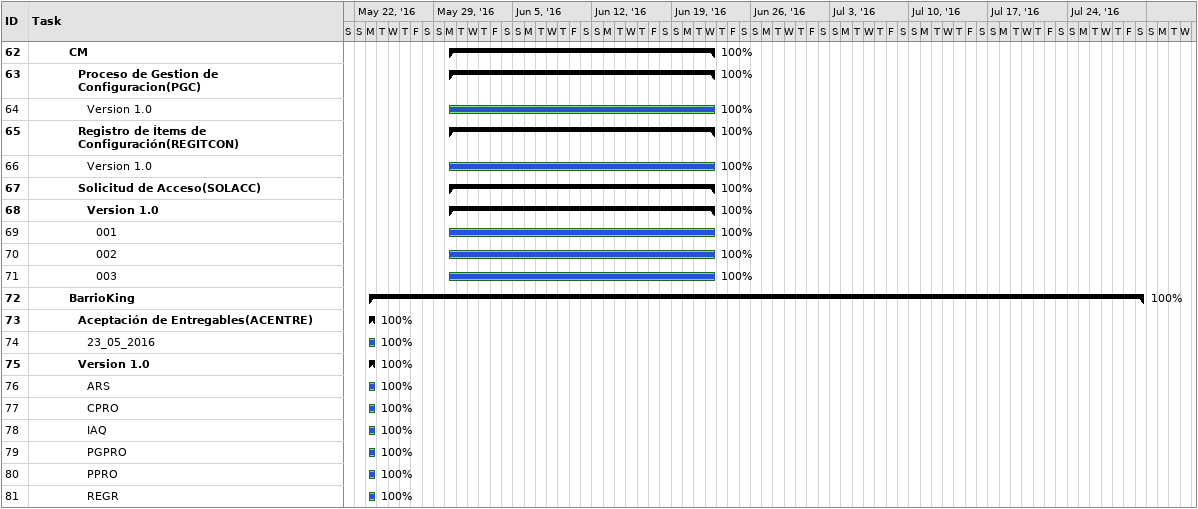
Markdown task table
| ID | Level | Task | Start | Finish | % complete |
|---|---|---|---|---|---|
| 62 | 5 | **CM** | 2016-05-30 | 2016-06-22 | 100 |
| 63 | 6 | **Proceso de Gestion de Configuracion(PGC)** | 2016-05-30 | 2016-06-22 | 100 |
| 64 | 7 | Version 1.0 | 2016-05-30 | 2016-06-22 | 100 |
| 65 | 6 | **Registro de Ítems de Configuración(REGITCON)** | 2016-05-30 | 2016-06-22 | 100 |
| 66 | 7 | Version 1.0 | 2016-05-30 | 2016-06-22 | 100 |
| 67 | 6 | **Solicitud de Acceso(SOLACC)** | 2016-05-30 | 2016-06-22 | 100 |
| 68 | 7 | **Version 1.0** | 2016-05-30 | 2016-06-22 | 100 |
| 69 | 8 | 001 | 2016-05-30 | 2016-06-22 | 100 |
| 70 | 8 | 002 | 2016-05-30 | 2016-06-22 | 100 |
| 71 | 8 | 003 | 2016-05-30 | 2016-06-22 | 100 |
| 72 | 5 | **BarrioKing** | 2016-05-23 | 2016-07-30 | 100 |
| 73 | 6 | **Aceptación de Entregables(ACENTRE)** | 2016-05-23 | 2016-05-23 | 100 |
| 74 | 7 | 23_05_2016 | 2016-05-23 | 2016-05-23 | 100 |
| 75 | 6 | **Version 1.0** | 2016-05-23 | 2016-05-23 | 100 |
| 76 | 7 | ARS | 2016-05-23 | 2016-05-23 | 100 |
| 77 | 7 | CPRO | 2016-05-23 | 2016-05-23 | 100 |
| 78 | 7 | IAQ | 2016-05-23 | 2016-05-23 | 100 |
| 79 | 7 | PGPRO | 2016-05-23 | 2016-05-23 | 100 |
| 80 | 7 | PPRO | 2016-05-23 | 2016-05-23 | 100 |
| 81 | 7 | REGR | 2016-05-23 | 2016-05-23 | 100 |
